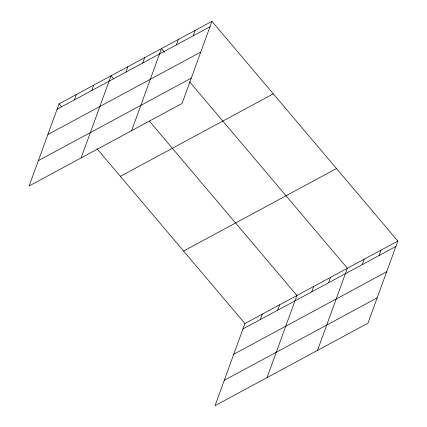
<?xml version="1.0" encoding="UTF-8"?>
<svg xmlns="http://www.w3.org/2000/svg" width="427" height="427" viewBox="0 0 427 427"><rect width="100%" height="100%" fill="white"/><g stroke="black" fill="none" stroke-linecap="round" stroke-linejoin="round"><path stroke-width="0.64" d="M211.957 21.35L59.043 103.83L29.153 185.953L182.067 103.467L211.957 21.35L397.847 241.047L367.957 323.17L215.043 405.65L244.933 323.533L397.847 241.047M74.405 99.891L76.374 94.484M91.736 90.545L93.705 85.138M81.146 157.905L111.036 75.787L113.587 78.808M125.885 72.126L127.854 66.713M142.709 63.052L144.673 57.645M131.607 130.689L161.497 48.571L164.48 52.094M176.346 44.904L178.315 39.497M193.169 35.831L195.139 30.424M260.294 319.593L262.263 314.181M277.625 310.242L279.589 304.835M267.035 377.607L296.92 295.489L149.375 121.103M311.774 291.822L313.744 286.416M328.593 282.749L330.562 277.342M317.496 350.386L347.386 268.268L189.609 81.797M362.235 264.607L364.204 259.194M379.059 255.533L381.028 250.121M57.074 109.243L209.988 26.757M47.861 134.558L200.775 52.073M38.366 160.637L191.285 78.152M120.387 176.335L273.301 93.849M183.589 251.033L336.503 168.548M242.963 328.939L395.877 246.459M233.75 354.255L386.665 271.769M224.255 380.334L377.169 297.854M59.043 103.83L61.6 106.851M96.956 148.644L244.933 323.533"/></g></svg>
